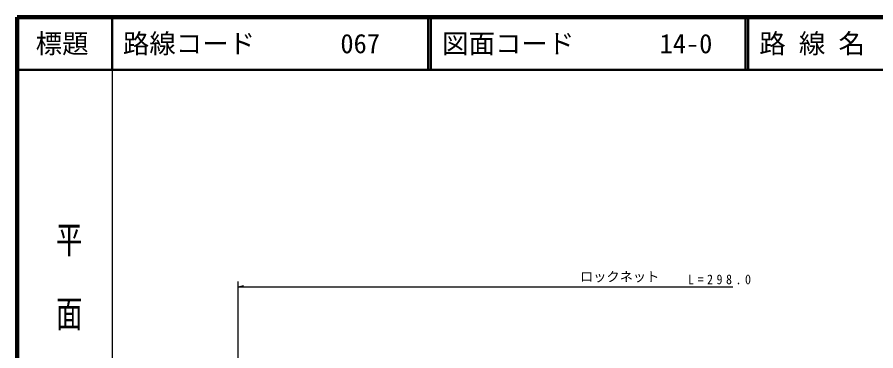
# Model space of a CAD drawing. Units: millimetres, scale not verified. Extents: x 40000 to 680000, y 20000 to 380000.
# Drawn here: x 40000 to 202420, y 316831 to 380000 of the extents above; entities that cross this region are included whole.
import ezdxf
from ezdxf.enums import TextEntityAlignment as Align

# ---------------------------------------------------------------- set-up
doc = ezdxf.new("R2010")
doc.units = ezdxf.units.MM
doc.header["$LTSCALE"] = 1000
for name, color, linetype, lineweight in [('M-BGD', 7, 'Continuous', 25), ('M-TTL', 2, 'Continuous', 140), ('M-TTL-BAND', 7, 'Continuous', 25), ('M-TTL-LINE', 7, 'Continuous', 50)]:
    doc.layers.add(name, color=color, linetype=linetype, lineweight=lineweight)
doc.layers.add('M-TTL-TXT', color=7, linetype='Continuous')
doc.styles.add('@ＭＳ ゴシック', font='')
doc.styles.add('ＭＳ ゴシック', font='')
doc.styles.get('@ＭＳ ゴシック').set_extended_font_data('@MS Gothic')
doc.styles.get('ＭＳ ゴシック').set_extended_font_data('MS Gothic')

msp = doc.modelspace()

# ---------------------------------------------------------------- linework, layer by layer
at = {"layer": 'M-BGD'}
for p, q in [((81829, 300525), (81829, 329932)), ((81829, 328932), (82829, 329212)), ((81829, 328932), (175384, 328932))]:
    msp.add_line(p, q, dxfattribs=at)
at = {"layer": 'M-TTL'}
for p, q in [((40000, 380000), (40000, 20000)), ((680000, 380000), (40000, 380000))]:
    msp.add_line(p, q, dxfattribs=at)
at = {"layer": 'M-TTL-BAND'}
msp.add_line((58000, 370000), (58000, 20000), dxfattribs=at)
at = {"layer": 'M-TTL-LINE'}
for p, q in [((58000, 380000), (58000, 370000)), ((117750, 380000), (117750, 370000)), ((118250, 380000), (118250, 370000)), ((177750, 380000), (177750, 370000)), ((178250, 380000), (178250, 370000)), ((40000, 370000), (680000, 370000))]:
    msp.add_line(p, q, dxfattribs=at)

# ---------------------------------------------------------------- texts
at = {"layer": 'M-BGD', "style": 'ＭＳ ゴシック'}
msp.add_text('ロックネット', height=1833, dxfattribs=at).set_placement((146460, 329413), align=Align.BOTTOM_LEFT)
at = {"layer": 'M-BGD', "insert": (166905, 329413), "char_height": 1833, "attachment_point": 7, "style": 'ＭＳ ゴシック'}
msp.add_mtext('\\T1.6;\\W0.9;L=298.0', dxfattribs=at)
at = {"layer": 'M-TTL-BAND', "style": '@ＭＳ ゴシック', "width": 1.4}
msp.add_text('平  面  図', height=3666, rotation=270, dxfattribs=at).set_placement((49777, 306475), align=Align.MIDDLE_RIGHT)
at = {"layer": 'M-TTL-TXT', "style": 'ＭＳ ゴシック'}
msp.add_text('標題', height=3666, dxfattribs=at).set_placement((48500, 375000), align=Align.MIDDLE_CENTER)
for s, p in [('路線コード', (60000, 375000)), ('図面コード', (120380, 375000)), ('路 線 名', (180380, 375000)), ('067', (101142, 375000)), ('14-0', (161521, 375000))]:
    msp.add_text(s, height=3666, dxfattribs=at).set_placement(p, align=Align.MIDDLE_LEFT)

doc.saveas('drawing.dxf')
